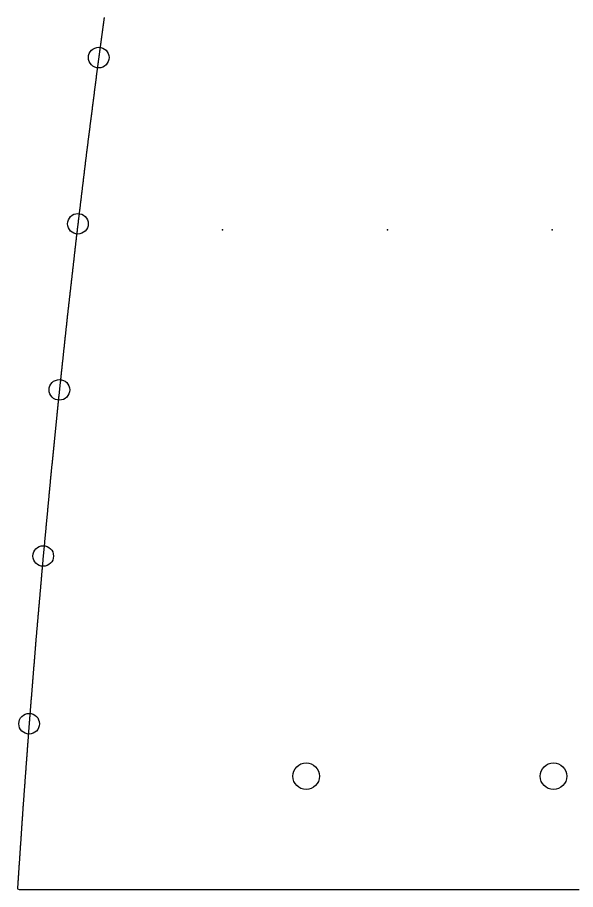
# Model space of a CAD drawing. Extents: x 1 to 322, y 1 to 270.
# Drawn here: x 1.39 to 14.93, y 1.14 to 22.29 of the extents above; entities that cross this region are included whole.
import ezdxf

# ---------------------------------------------------------------- set-up
doc = ezdxf.new("R2010")
doc.units = 0
doc.layers.get('0').update_dxf_attribs({"linetype": 'CONTINUOUS'})
doc.layers.add('DRILLING', color=3, linetype='CONTINUOUS')
doc.layers.add('RIB_INDICATION', color=1, linetype='CONTINUOUS')

# ---------------------------------------------------------------- blocks, each defined once
blk = doc.blocks.new('*U120')
at = {"layer": 'DRILLING'}
blk.add_point((0, 0), dxfattribs=at)
blk = doc.blocks.new('*U121')
at = {"layer": 'DRILLING', "color": 0, "linetype": 'BYBLOCK'}
for p in [(0, 0), (4, 0), (8, 0)]:
    blk.add_blockref('*U120', p, dxfattribs=at)

msp = doc.modelspace()

# ---------------------------------------------------------------- linework, layer by layer
msp.add_polyline3d([(3.49133, 22.2926, 0), (3.48864, 22.2727, 0), (3.48596, 22.2527, 0), (3.48327, 22.2328, 0), (3.48059, 22.2129, 0), (3.4779, 22.1929, 0), (3.47522, 22.173, 0), (3.47253, 22.1531, 0), (3.46984, 22.1331, 0), (3.46716, 22.1132, 0), (3.46447, 22.0933, 0), (3.46179, 22.0733, 0), (3.4591, 22.0534, 0), (3.45641, 22.0334, 0), (3.45373, 22.0135, 0), (3.45104, 21.9936, 0), (3.44836, 21.9736, 0), (3.44567, 21.9537, 0), (3.44298, 21.9338, 0), (3.4403, 21.9138, 0), (3.43761, 21.8939, 0), (3.43493, 21.874, 0), (3.43224, 21.854, 0), (3.42956, 21.8341, 0), (3.42687, 21.8142, 0), (3.42418, 21.7942, 0), (3.4215, 21.7743, 0), (3.41881, 21.7543, 0), (3.41613, 21.7344, 0), (3.41344, 21.7145, 0), (3.41075, 21.6945, 0), (3.40807, 21.6746, 0), (3.40538, 21.6547, 0), (3.4027, 21.6347, 0), (3.40001, 21.6148, 0), (3.39733, 21.5949, 0), (3.39464, 21.5749, 0), (3.39195, 21.555, 0), (3.38927, 21.535, 0), (3.38658, 21.5151, 0), (3.3839, 21.4952, 0), (3.38121, 21.4752, 0), (3.37852, 21.4553, 0), (3.37584, 21.4354, 0), (3.37315, 21.4154, 0), (3.37047, 21.3955, 0), (3.36778, 21.3756, 0), (3.3651, 21.3556, 0), (3.36241, 21.3357, 0), (3.35972, 21.3157, 0), (3.35704, 21.2958, 0), (3.35435, 21.2759, 0), (3.35167, 21.2559, 0), (3.34898, 21.236, 0), (3.34629, 21.2161, 0), (3.34361, 21.1961, 0), (3.34092, 21.1762, 0), (3.33824, 21.1563, 0), (3.33555, 21.1363, 0), (3.33287, 21.1164, 0), (3.33018, 21.0965, 0), (3.32749, 21.0765, 0), (3.32481, 21.0566, 0), (3.32212, 21.0366, 0), (3.31944, 21.0167, 0), (3.31675, 20.9968, 0), (3.31406, 20.9768, 0), (3.31138, 20.9569, 0), (3.30872, 20.9369, 0), (3.30616, 20.9169, 0), (3.3036, 20.8969, 0), (3.30105, 20.8769, 0), (3.29849, 20.8569, 0), (3.29593, 20.8369, 0), (3.29338, 20.8169, 0), (3.29082, 20.7968, 0), (3.28826, 20.7768, 0), (3.2857, 20.7568, 0), (3.28315, 20.7368, 0), (3.28059, 20.7168, 0), (3.27803, 20.6968, 0), (3.27547, 20.6767, 0), (3.27292, 20.6567, 0), (3.27036, 20.6367, 0), (3.2678, 20.6167, 0), (3.26525, 20.5967, 0), (3.26269, 20.5767, 0), (3.26013, 20.5567, 0), (3.25757, 20.5366, 0), (3.25502, 20.5166, 0), (3.25246, 20.4966, 0), (3.2499, 20.4766, 0), (3.24734, 20.4566, 0), (3.24479, 20.4366, 0), (3.24223, 20.4165, 0), (3.23967, 20.3965, 0), (3.23712, 20.3765, 0), (3.23456, 20.3565, 0), (3.232, 20.3365, 0), (3.22944, 20.3165, 0), (3.22689, 20.2965, 0), (3.22433, 20.2764, 0), (3.22177, 20.2564, 0), (3.21922, 20.2364, 0), (3.21666, 20.2164, 0), (3.2141, 20.1964, 0), (3.21154, 20.1764, 0), (3.20899, 20.1563, 0), (3.20643, 20.1363, 0), (3.20387, 20.1163, 0), (3.20131, 20.0963, 0), (3.19876, 20.0763, 0), (3.1962, 20.0563, 0), (3.19364, 20.0362, 0), (3.19109, 20.0162, 0), (3.18853, 19.9962, 0), (3.18597, 19.9762, 0), (3.18341, 19.9562, 0), (3.18086, 19.9362, 0), (3.1783, 19.9162, 0), (3.17574, 19.8961, 0), (3.17319, 19.8761, 0), (3.17063, 19.8561, 0), (3.16807, 19.8361, 0), (3.16551, 19.8161, 0), (3.16296, 19.7961, 0), (3.1604, 19.776, 0), (3.15784, 19.756, 0), (3.15528, 19.736, 0), (3.15273, 19.716, 0), (3.15017, 19.696, 0), (3.14761, 19.676, 0), (3.14506, 19.656, 0), (3.1425, 19.6359, 0), (3.13994, 19.6159, 0), (3.13738, 19.5959, 0), (3.13483, 19.5759, 0), (3.13227, 19.5559, 0), (3.12971, 19.5359, 0), (3.12716, 19.5158, 0), (3.1246, 19.4958, 0), (3.12204, 19.4758, 0), (3.11948, 19.4558, 0), (3.11693, 19.4358, 0), (3.11437, 19.4158, 0), (3.11181, 19.3957, 0), (3.10925, 19.3757, 0), (3.1067, 19.3557, 0), (3.10414, 19.3357, 0), (3.10158, 19.3157, 0), (3.09903, 19.2957, 0), (3.09647, 19.2757, 0), (3.09391, 19.2556, 0), (3.09135, 19.2356, 0), (3.0888, 19.2156, 0), (3.08624, 19.1956, 0), (3.08368, 19.1756, 0), (3.08113, 19.1556, 0), (3.07857, 19.1355, 0), (3.07601, 19.1155, 0), (3.07345, 19.0955, 0), (3.0709, 19.0755, 0), (3.06834, 19.0555, 0), (3.06578, 19.0355, 0), (3.06322, 19.0155, 0), (3.06067, 18.9954, 0), (3.05824, 18.9753, 0), (3.05581, 18.9552, 0), (3.05338, 18.9351, 0), (3.05095, 18.9151, 0), (3.04852, 18.895, 0), (3.0461, 18.8749, 0), (3.04367, 18.8548, 0), (3.04124, 18.8347, 0), (3.03881, 18.8146, 0), (3.03638, 18.7945, 0), (3.03395, 18.7744, 0), (3.03152, 18.7543, 0), (3.0291, 18.7342, 0), (3.02667, 18.7141, 0), (3.02424, 18.694, 0), (3.02181, 18.6739, 0), (3.01938, 18.6538, 0), (3.01695, 18.6337, 0), (3.01452, 18.6136, 0), (3.0121, 18.5935, 0), (3.00967, 18.5734, 0), (3.00724, 18.5533, 0), (3.00481, 18.5332, 0), (3.00238, 18.5132, 0), (2.99995, 18.4931, 0), (2.99752, 18.473, 0), (2.9951, 18.4529, 0), (2.99267, 18.4328, 0), (2.99024, 18.4127, 0), (2.98781, 18.3926, 0), (2.98538, 18.3725, 0), (2.98295, 18.3524, 0), (2.98052, 18.3323, 0), (2.9781, 18.3122, 0), (2.97567, 18.2921, 0), (2.97324, 18.272, 0), (2.97081, 18.2519, 0), (2.96838, 18.2318, 0), (2.96595, 18.2117, 0), (2.96352, 18.1916, 0), (2.96109, 18.1715, 0), (2.95867, 18.1514, 0), (2.95624, 18.1313, 0), (2.95381, 18.1112, 0), (2.95138, 18.0912, 0), (2.94895, 18.0711, 0), (2.94652, 18.051, 0), (2.94409, 18.0309, 0), (2.94167, 18.0108, 0), (2.93924, 17.9907, 0), (2.93681, 17.9706, 0), (2.93438, 17.9505, 0), (2.93195, 17.9304, 0), (2.92952, 17.9103, 0), (2.92709, 17.8902, 0), (2.92467, 17.8701, 0), (2.92224, 17.85, 0), (2.91981, 17.8299, 0), (2.91738, 17.8098, 0), (2.91495, 17.7897, 0), (2.91252, 17.7696, 0), (2.91009, 17.7495, 0), (2.90767, 17.7294, 0), (2.90524, 17.7093, 0), (2.90281, 17.6892, 0), (2.90038, 17.6692, 0), (2.89795, 17.6491, 0), (2.89552, 17.629, 0), (2.89309, 17.6089, 0), (2.89067, 17.5888, 0), (2.88824, 17.5687, 0), (2.88581, 17.5486, 0), (2.88338, 17.5285, 0), (2.88095, 17.5084, 0), (2.87852, 17.4883, 0), (2.87609, 17.4682, 0), (2.87367, 17.4481, 0), (2.87124, 17.428, 0), (2.86881, 17.4079, 0), (2.86638, 17.3878, 0), (2.86395, 17.3677, 0), (2.86152, 17.3476, 0), (2.85909, 17.3275, 0), (2.85667, 17.3074, 0), (2.85424, 17.2873, 0), (2.85181, 17.2672, 0), (2.84938, 17.2472, 0), (2.84695, 17.2271, 0), (2.84452, 17.207, 0), (2.84209, 17.1869, 0), (2.83966, 17.1668, 0), (2.83724, 17.1467, 0), (2.83481, 17.1266, 0), (2.83238, 17.1065, 0), (2.82995, 17.0864, 0), (2.82752, 17.0663, 0), (2.82509, 17.0462, 0), (2.82277, 17.026, 0), (2.82047, 17.0059, 0), (2.81817, 16.9857, 0), (2.81587, 16.9655, 0), (2.81357, 16.9453, 0), (2.81127, 16.9252, 0), (2.80897, 16.905, 0), (2.80667, 16.8848, 0), (2.80437, 16.8646, 0), (2.80207, 16.8445, 0), (2.79977, 16.8243, 0), (2.79747, 16.8041, 0), (2.79517, 16.7839, 0), (2.79287, 16.7638, 0), (2.79057, 16.7436, 0), (2.78827, 16.7234, 0), (2.78597, 16.7032, 0), (2.78367, 16.6831, 0), (2.78137, 16.6629, 0), (2.77907, 16.6427, 0), (2.77677, 16.6225, 0), (2.77447, 16.6024, 0), (2.77217, 16.5822, 0), (2.76987, 16.562, 0), (2.76757, 16.5418, 0), (2.76527, 16.5217, 0), (2.76297, 16.5015, 0), (2.76067, 16.4813, 0), (2.75837, 16.4611, 0), (2.75607, 16.441, 0), (2.75377, 16.4208, 0), (2.75147, 16.4006, 0), (2.74917, 16.3804, 0), (2.74687, 16.3603, 0), (2.74457, 16.3401, 0), (2.74227, 16.3199, 0), (2.73997, 16.2997, 0), (2.73767, 16.2796, 0), (2.73537, 16.2594, 0), (2.73307, 16.2392, 0), (2.73077, 16.219, 0), (2.72847, 16.1989, 0), (2.72617, 16.1787, 0), (2.72387, 16.1585, 0), (2.72157, 16.1383, 0), (2.71927, 16.1182, 0), (2.71697, 16.098, 0), (2.71467, 16.0778, 0), (2.71237, 16.0576, 0), (2.71007, 16.0375, 0), (2.70777, 16.0173, 0), (2.70547, 15.9971, 0), (2.70317, 15.9769, 0), (2.70087, 15.9568, 0), (2.69857, 15.9366, 0), (2.69627, 15.9164, 0), (2.69397, 15.8963, 0), (2.69167, 15.8761, 0), (2.68937, 15.8559, 0), (2.68707, 15.8357, 0), (2.68477, 15.8156, 0), (2.68247, 15.7954, 0), (2.68017, 15.7752, 0), (2.67787, 15.755, 0), (2.67557, 15.7349, 0), (2.67327, 15.7147, 0), (2.67097, 15.6945, 0), (2.66867, 15.6743, 0), (2.66637, 15.6542, 0), (2.66407, 15.634, 0), (2.66177, 15.6138, 0), (2.65947, 15.5936, 0), (2.65717, 15.5735, 0), (2.65487, 15.5533, 0), (2.65257, 15.5331, 0), (2.65027, 15.5129, 0), (2.64797, 15.4928, 0), (2.64567, 15.4726, 0), (2.64337, 15.4524, 0), (2.64107, 15.4322, 0), (2.63877, 15.4121, 0), (2.63647, 15.3919, 0), (2.63417, 15.3717, 0), (2.63187, 15.3515, 0), (2.62957, 15.3314, 0), (2.62727, 15.3112, 0), (2.62497, 15.291, 0), (2.62267, 15.2708, 0), (2.62037, 15.2507, 0), (2.61807, 15.2305, 0), (2.61577, 15.2103, 0), (2.61347, 15.1901, 0), (2.61117, 15.17, 0), (2.60887, 15.1498, 0), (2.60657, 15.1296, 0), (2.60427, 15.1094, 0), (2.60197, 15.0893, 0), (2.59975, 15.069, 0), (2.59758, 15.0488, 0), (2.5954, 15.0285, 0), (2.59323, 15.0083, 0), (2.59106, 14.988, 0), (2.58889, 14.9678, 0), (2.58672, 14.9475, 0), (2.58455, 14.9273, 0), (2.58238, 14.907, 0), (2.5802, 14.8867, 0), (2.57803, 14.8665, 0), (2.57586, 14.8462, 0), (2.57369, 14.826, 0), (2.57152, 14.8057, 0), (2.56935, 14.7855, 0), (2.56718, 14.7652, 0), (2.565, 14.745, 0), (2.56283, 14.7247, 0), (2.56066, 14.7045, 0), (2.55849, 14.6842, 0), (2.55632, 14.6639, 0), (2.55415, 14.6437, 0), (2.55198, 14.6234, 0), (2.54981, 14.6032, 0), (2.54763, 14.5829, 0), (2.54546, 14.5627, 0), (2.54329, 14.5424, 0), (2.54112, 14.5222, 0), (2.53895, 14.5019, 0), (2.53678, 14.4817, 0), (2.53461, 14.4614, 0), (2.53243, 14.4411, 0), (2.53026, 14.4209, 0), (2.52809, 14.4006, 0), (2.52592, 14.3804, 0), (2.52375, 14.3601, 0), (2.52158, 14.3399, 0), (2.51941, 14.3196, 0), (2.51723, 14.2994, 0), (2.51506, 14.2791, 0), (2.51289, 14.2589, 0), (2.51072, 14.2386, 0), (2.50855, 14.2183, 0), (2.50638, 14.1981, 0), (2.50421, 14.1778, 0), (2.50204, 14.1576, 0), (2.49986, 14.1373, 0), (2.49769, 14.1171, 0), (2.49552, 14.0968, 0), (2.49335, 14.0766, 0), (2.49118, 14.0563, 0), (2.48901, 14.0361, 0), (2.48684, 14.0158, 0), (2.48466, 13.9956, 0), (2.48249, 13.9753, 0), (2.48032, 13.955, 0), (2.47815, 13.9348, 0), (2.47598, 13.9145, 0), (2.47381, 13.8943, 0), (2.47164, 13.874, 0), (2.46947, 13.8538, 0), (2.46729, 13.8335, 0), (2.46512, 13.8133, 0), (2.46295, 13.793, 0), (2.46078, 13.7728, 0), (2.45861, 13.7525, 0), (2.45644, 13.7322, 0), (2.45427, 13.712, 0), (2.45209, 13.6917, 0), (2.44992, 13.6715, 0), (2.44775, 13.6512, 0), (2.44558, 13.631, 0), (2.44341, 13.6107, 0), (2.44124, 13.5905, 0), (2.43907, 13.5702, 0), (2.43689, 13.55, 0), (2.43472, 13.5297, 0), (2.43255, 13.5094, 0), (2.43038, 13.4892, 0), (2.42821, 13.4689, 0), (2.42604, 13.4487, 0), (2.42387, 13.4284, 0), (2.4217, 13.4082, 0), (2.41952, 13.3879, 0), (2.41735, 13.3677, 0), (2.41518, 13.3474, 0), (2.41301, 13.3272, 0), (2.41084, 13.3069, 0), (2.40867, 13.2866, 0), (2.4065, 13.2664, 0), (2.40432, 13.2461, 0), (2.40215, 13.2259, 0), (2.39998, 13.2056, 0), (2.39781, 13.1854, 0), (2.39564, 13.1651, 0), (2.39347, 13.1449, 0), (2.3913, 13.1246, 0), (2.38918, 13.1043, 0), (2.38713, 13.084, 0), (2.38509, 13.0637, 0), (2.38305, 13.0433, 0), (2.38101, 13.023, 0), (2.37896, 13.0027, 0), (2.37692, 12.9823, 0), (2.37488, 12.962, 0), (2.37283, 12.9417, 0), (2.37079, 12.9213, 0), (2.36875, 12.901, 0), (2.36671, 12.8806, 0), (2.36466, 12.8603, 0), (2.36262, 12.84, 0), (2.36058, 12.8196, 0), (2.35854, 12.7993, 0), (2.35649, 12.779, 0), (2.35445, 12.7586, 0), (2.35241, 12.7383, 0), (2.35036, 12.718, 0), (2.34832, 12.6976, 0), (2.34628, 12.6773, 0), (2.34424, 12.657, 0), (2.34219, 12.6366, 0), (2.34015, 12.6163, 0), (2.33811, 12.596, 0), (2.33607, 12.5756, 0), (2.33402, 12.5553, 0), (2.33198, 12.535, 0), (2.32994, 12.5146, 0), (2.32789, 12.4943, 0), (2.32585, 12.474, 0), (2.32381, 12.4536, 0), (2.32177, 12.4333, 0), (2.31972, 12.413, 0), (2.31768, 12.3926, 0), (2.31564, 12.3723, 0), (2.31359, 12.352, 0), (2.31155, 12.3316, 0), (2.30951, 12.3113, 0), (2.30747, 12.291, 0), (2.30542, 12.2706, 0), (2.30338, 12.2503, 0), (2.30134, 12.23, 0), (2.2993, 12.2096, 0), (2.29725, 12.1893, 0), (2.29521, 12.169, 0), (2.29317, 12.1486, 0), (2.29112, 12.1283, 0), (2.28908, 12.108, 0), (2.28704, 12.0876, 0), (2.285, 12.0673, 0), (2.28295, 12.047, 0), (2.28091, 12.0266, 0), (2.27887, 12.0063, 0), (2.27683, 11.986, 0), (2.27478, 11.9656, 0), (2.27274, 11.9453, 0), (2.2707, 11.925, 0), (2.26865, 11.9046, 0), (2.26661, 11.8843, 0), (2.26457, 11.8639, 0), (2.26253, 11.8436, 0), (2.26048, 11.8233, 0), (2.25844, 11.8029, 0), (2.2564, 11.7826, 0), (2.25436, 11.7623, 0), (2.25231, 11.7419, 0), (2.25027, 11.7216, 0), (2.24823, 11.7013, 0), (2.24618, 11.6809, 0), (2.24414, 11.6606, 0), (2.2421, 11.6403, 0), (2.24006, 11.6199, 0), (2.23801, 11.5996, 0), (2.23597, 11.5793, 0), (2.23393, 11.5589, 0), (2.23189, 11.5386, 0), (2.22984, 11.5183, 0), (2.2278, 11.4979, 0), (2.22576, 11.4776, 0), (2.22371, 11.4573, 0), (2.22167, 11.4369, 0), (2.21963, 11.4166, 0), (2.21759, 11.3963, 0), (2.21554, 11.3759, 0), (2.2135, 11.3556, 0), (2.21146, 11.3353, 0), (2.20942, 11.3149, 0), (2.20737, 11.2946, 0), (2.20533, 11.2743, 0), (2.20329, 11.2539, 0), (2.20124, 11.2336, 0), (2.1992, 11.2133, 0), (2.19716, 11.1929, 0), (2.19512, 11.1726, 0), (2.19307, 11.1523, 0), (2.19106, 11.1319, 0), (2.18914, 11.1115, 0), (2.18723, 11.0911, 0), (2.18531, 11.0707, 0), (2.1834, 11.0503, 0), (2.18149, 11.0298, 0), (2.17957, 11.0094, 0), (2.17766, 10.989, 0), (2.17574, 10.9686, 0), (2.17383, 10.9482, 0), (2.17192, 10.9278, 0), (2.17, 10.9074, 0), (2.16809, 10.8869, 0), (2.16617, 10.8665, 0), (2.16426, 10.8461, 0), (2.16234, 10.8257, 0), (2.16043, 10.8053, 0), (2.15852, 10.7849, 0), (2.1566, 10.7645, 0), (2.15469, 10.744, 0), (2.15277, 10.7236, 0), (2.15086, 10.7032, 0), (2.14895, 10.6828, 0), (2.14703, 10.6624, 0), (2.14512, 10.642, 0), (2.1432, 10.6216, 0), (2.14129, 10.6012, 0), (2.13938, 10.5807, 0), (2.13746, 10.5603, 0), (2.13555, 10.5399, 0), (2.13363, 10.5195, 0), (2.13172, 10.4991, 0), (2.1298, 10.4787, 0), (2.12789, 10.4583, 0), (2.12598, 10.4378, 0), (2.12406, 10.4174, 0), (2.12215, 10.397, 0), (2.12023, 10.3766, 0), (2.11832, 10.3562, 0), (2.11641, 10.3358, 0), (2.11449, 10.3154, 0), (2.11258, 10.2949, 0), (2.11066, 10.2745, 0), (2.10875, 10.2541, 0), (2.10684, 10.2337, 0), (2.10492, 10.2133, 0), (2.10301, 10.1929, 0), (2.10109, 10.1725, 0), (2.09918, 10.1521, 0), (2.09726, 10.1316, 0), (2.09535, 10.1112, 0), (2.09344, 10.0908, 0), (2.09152, 10.0704, 0), (2.08961, 10.05, 0), (2.08769, 10.0296, 0), (2.08578, 10.0092, 0), (2.08387, 9.98874, 0), (2.08195, 9.96833, 0), (2.08004, 9.94792, 0), (2.07812, 9.9275, 0), (2.07621, 9.90709, 0), (2.0743, 9.88668, 0), (2.07238, 9.86626, 0), (2.07047, 9.84585, 0), (2.06855, 9.82544, 0), (2.06664, 9.80502, 0), (2.06472, 9.78461, 0), (2.06281, 9.76419, 0), (2.0609, 9.74378, 0), (2.05898, 9.72337, 0), (2.05707, 9.70295, 0), (2.05515, 9.68254, 0), (2.05324, 9.66213, 0), (2.05133, 9.64171, 0), (2.04941, 9.6213, 0), (2.0475, 9.60089, 0), (2.04558, 9.58047, 0), (2.04367, 9.56006, 0), (2.04176, 9.53964, 0), (2.03984, 9.51923, 0), (2.03793, 9.49882, 0), (2.03601, 9.4784, 0), (2.0341, 9.45799, 0), (2.03218, 9.43758, 0), (2.03027, 9.41716, 0), (2.02836, 9.39675, 0), (2.02644, 9.37634, 0), (2.02453, 9.35592, 0), (2.02261, 9.33551, 0), (2.0207, 9.31509, 0), (2.01879, 9.29468, 0), (2.01687, 9.27427, 0), (2.01496, 9.25385, 0), (2.01304, 9.23344, 0), (2.01113, 9.21303, 0), (2.00922, 9.19261, 0), (2.0073, 9.1722, 0), (2.00539, 9.15179, 0), (2.0036, 9.13129, 0), (2.00182, 9.1108, 0), (2.00003, 9.09031, 0), (1.99825, 9.06981, 0), (1.99646, 9.04932, 0), (1.99467, 9.02883, 0), (1.99289, 9.00833, 0), (1.9911, 8.98784, 0), (1.98932, 8.96735, 0), (1.98753, 8.94685, 0), (1.98575, 8.92636, 0), (1.98396, 8.90587, 0), (1.98218, 8.88537, 0), (1.98039, 8.86488, 0), (1.9786, 8.84439, 0), (1.97682, 8.82389, 0), (1.97503, 8.8034, 0), (1.97325, 8.78291, 0), (1.97146, 8.76241, 0), (1.96968, 8.74192, 0), (1.96789, 8.72143, 0), (1.96611, 8.70093, 0), (1.96432, 8.68044, 0), (1.96254, 8.65995, 0), (1.96075, 8.63945, 0), (1.95896, 8.61896, 0), (1.95718, 8.59847, 0), (1.95539, 8.57797, 0), (1.95361, 8.55748, 0), (1.95182, 8.53699, 0), (1.95004, 8.5165, 0), (1.94825, 8.496, 0), (1.94647, 8.47551, 0), (1.94468, 8.45502, 0), (1.9429, 8.43452, 0), (1.94111, 8.41403, 0), (1.93932, 8.39354, 0), (1.93754, 8.37304, 0), (1.93575, 8.35255, 0), (1.93397, 8.33206, 0), (1.93218, 8.31156, 0), (1.9304, 8.29107, 0), (1.92861, 8.27058, 0), (1.92683, 8.25008, 0), (1.92504, 8.22959, 0), (1.92325, 8.2091, 0), (1.92147, 8.1886, 0), (1.91968, 8.16811, 0), (1.9179, 8.14762, 0), (1.91611, 8.12712, 0), (1.91433, 8.10663, 0), (1.91254, 8.08614, 0), (1.91076, 8.06564, 0), (1.90897, 8.04515, 0), (1.90719, 8.02466, 0), (1.9054, 8.00416, 0), (1.90361, 7.98367, 0), (1.90183, 7.96318, 0), (1.90004, 7.94268, 0), (1.89826, 7.92219, 0), (1.89647, 7.9017, 0), (1.89469, 7.8812, 0), (1.8929, 7.86071, 0), (1.89112, 7.84022, 0), (1.88933, 7.81973, 0), (1.88754, 7.79923, 0), (1.88576, 7.77874, 0), (1.88397, 7.75825, 0), (1.88219, 7.73775, 0), (1.8804, 7.71726, 0), (1.87862, 7.69677, 0), (1.87683, 7.67627, 0), (1.87505, 7.65578, 0), (1.87326, 7.63529, 0), (1.87148, 7.61479, 0), (1.86969, 7.5943, 0), (1.8679, 7.57381, 0), (1.86612, 7.55331, 0), (1.86433, 7.53282, 0), (1.86255, 7.51233, 0), (1.86076, 7.49183, 0), (1.85898, 7.47134, 0), (1.85719, 7.45085, 0), (1.85541, 7.43035, 0), (1.85362, 7.40986, 0), (1.85183, 7.38937, 0), (1.85005, 7.36887, 0), (1.84826, 7.34838, 0), (1.84648, 7.32789, 0), (1.84469, 7.30739, 0), (1.84291, 7.2869, 0), (1.84112, 7.26641, 0), (1.83934, 7.24591, 0), (1.83755, 7.22542, 0), (1.83577, 7.20493, 0), (1.83398, 7.18443, 0), (1.83219, 7.16394, 0), (1.83051, 7.14338, 0), (1.82885, 7.12281, 0), (1.8272, 7.10224, 0), (1.82554, 7.08167, 0), (1.82388, 7.06109, 0), (1.82223, 7.04052, 0), (1.82057, 7.01995, 0), (1.81891, 6.99937, 0), (1.81726, 6.9788, 0), (1.8156, 6.95823, 0), (1.81394, 6.93766, 0), (1.81229, 6.91708, 0), (1.81063, 6.89651, 0), (1.80897, 6.87594, 0), (1.80732, 6.85536, 0), (1.80566, 6.83479, 0), (1.804, 6.81422, 0), (1.80235, 6.79365, 0), (1.80069, 6.77307, 0), (1.79903, 6.7525, 0), (1.79737, 6.73193, 0), (1.79572, 6.71135, 0), (1.79406, 6.69078, 0), (1.7924, 6.67021, 0), (1.79075, 6.64964, 0), (1.78909, 6.62906, 0), (1.78743, 6.60849, 0), (1.78578, 6.58792, 0), (1.78412, 6.56735, 0), (1.78246, 6.54677, 0), (1.78081, 6.5262, 0), (1.77915, 6.50563, 0), (1.77749, 6.48505, 0), (1.77584, 6.46448, 0), (1.77418, 6.44391, 0), (1.77252, 6.42334, 0), (1.77086, 6.40276, 0), (1.76921, 6.38219, 0), (1.76755, 6.36162, 0), (1.76589, 6.34104, 0), (1.76424, 6.32047, 0), (1.76258, 6.2999, 0), (1.76092, 6.27933, 0), (1.75927, 6.25875, 0), (1.75761, 6.23818, 0), (1.75595, 6.21761, 0), (1.7543, 6.19703, 0), (1.75264, 6.17646, 0), (1.75098, 6.15589, 0), (1.74933, 6.13532, 0), (1.74767, 6.11474, 0), (1.74601, 6.09417, 0), (1.74435, 6.0736, 0), (1.7427, 6.05302, 0), (1.74104, 6.03245, 0), (1.73938, 6.01188, 0), (1.73773, 5.99131, 0), (1.73607, 5.97073, 0), (1.73441, 5.95016, 0), (1.73276, 5.92959, 0), (1.7311, 5.90901, 0), (1.72944, 5.88844, 0), (1.72779, 5.86787, 0), (1.72613, 5.8473, 0), (1.72447, 5.82672, 0), (1.72282, 5.80615, 0), (1.72116, 5.78558, 0), (1.7195, 5.765, 0), (1.71784, 5.74443, 0), (1.71619, 5.72386, 0), (1.71453, 5.70329, 0), (1.71287, 5.68271, 0), (1.71122, 5.66214, 0), (1.70956, 5.64157, 0), (1.7079, 5.62099, 0), (1.70625, 5.60042, 0), (1.70459, 5.57985, 0), (1.70293, 5.55928, 0), (1.70128, 5.5387, 0), (1.69962, 5.51813, 0), (1.69796, 5.49756, 0), (1.69631, 5.47698, 0), (1.69465, 5.45641, 0), (1.69299, 5.43584, 0), (1.69133, 5.41527, 0), (1.68968, 5.39469, 0), (1.68802, 5.37412, 0), (1.68636, 5.35355, 0), (1.68471, 5.33297, 0), (1.68305, 5.3124, 0), (1.68139, 5.29183, 0), (1.67974, 5.27126, 0), (1.67808, 5.25068, 0), (1.67642, 5.23011, 0), (1.67477, 5.20954, 0), (1.67311, 5.18896, 0), (1.67145, 5.16839, 0), (1.66987, 5.14777, 0), (1.66834, 5.12712, 0), (1.66682, 5.10647, 0), (1.66529, 5.08581, 0), (1.66376, 5.06516, 0), (1.66223, 5.04451, 0), (1.6607, 5.02386, 0), (1.65917, 5.0032, 0), (1.65765, 4.98255, 0), (1.65612, 4.9619, 0), (1.65459, 4.94125, 0), (1.65306, 4.92059, 0), (1.65153, 4.89994, 0), (1.65001, 4.87929, 0), (1.64848, 4.85864, 0), (1.64695, 4.83798, 0), (1.64542, 4.81733, 0), (1.64389, 4.79668, 0), (1.64236, 4.77603, 0), (1.64084, 4.75537, 0), (1.63931, 4.73472, 0), (1.63778, 4.71407, 0), (1.63625, 4.69342, 0), (1.63472, 4.67277, 0), (1.63319, 4.65211, 0), (1.63167, 4.63146, 0), (1.63014, 4.61081, 0), (1.62861, 4.59016, 0), (1.62708, 4.5695, 0), (1.62555, 4.54885, 0), (1.62402, 4.5282, 0), (1.6225, 4.50755, 0), (1.62097, 4.48689, 0), (1.61944, 4.46624, 0), (1.61791, 4.44559, 0), (1.61638, 4.42494, 0), (1.61486, 4.40428, 0), (1.61333, 4.38363, 0), (1.6118, 4.36298, 0), (1.61027, 4.34233, 0), (1.60874, 4.32167, 0), (1.60721, 4.30102, 0), (1.60569, 4.28037, 0), (1.60416, 4.25972, 0), (1.60263, 4.23906, 0), (1.6011, 4.21841, 0), (1.59957, 4.19776, 0), (1.59804, 4.17711, 0), (1.59652, 4.15645, 0), (1.59499, 4.1358, 0), (1.59346, 4.11515, 0), (1.59193, 4.0945, 0), (1.5904, 4.07384, 0), (1.58888, 4.05319, 0), (1.58735, 4.03254, 0), (1.58582, 4.01189, 0), (1.58429, 3.99123, 0), (1.58276, 3.97058, 0), (1.58123, 3.94993, 0), (1.57971, 3.92928, 0), (1.57818, 3.90862, 0), (1.57665, 3.88797, 0), (1.57512, 3.86732, 0), (1.57359, 3.84667, 0), (1.57206, 3.82602, 0), (1.57054, 3.80536, 0), (1.56901, 3.78471, 0), (1.56748, 3.76406, 0), (1.56595, 3.74341, 0), (1.56442, 3.72275, 0), (1.56289, 3.7021, 0), (1.56137, 3.68145, 0), (1.55984, 3.6608, 0), (1.55831, 3.64014, 0), (1.55678, 3.61949, 0), (1.55525, 3.59884, 0), (1.55373, 3.57819, 0), (1.5522, 3.55753, 0), (1.55067, 3.53688, 0), (1.54914, 3.51623, 0), (1.54761, 3.49558, 0), (1.54608, 3.47492, 0), (1.54456, 3.45427, 0), (1.54303, 3.43362, 0), (1.5415, 3.41297, 0), (1.53997, 3.39231, 0), (1.53844, 3.37166, 0), (1.53691, 3.35101, 0), (1.53539, 3.33036, 0), (1.53386, 3.3097, 0), (1.53233, 3.28905, 0), (1.5308, 3.2684, 0), (1.52927, 3.24775, 0), (1.52775, 3.22709, 0), (1.52622, 3.20644, 0), (1.52469, 3.18579, 0), (1.52316, 3.16514, 0), (1.52168, 3.14445, 0), (1.52028, 3.12372, 0), (1.51888, 3.10299, 0), (1.51748, 3.08226, 0), (1.51609, 3.06152, 0), (1.51469, 3.04079, 0), (1.51329, 3.02006, 0), (1.51189, 2.99933, 0), (1.51049, 2.9786, 0), (1.50909, 2.95786, 0), (1.50769, 2.93713, 0), (1.50629, 2.9164, 0), (1.50489, 2.89567, 0), (1.50349, 2.87494, 0), (1.50209, 2.8542, 0), (1.50069, 2.83347, 0), (1.49929, 2.81274, 0), (1.49789, 2.79201, 0), (1.49649, 2.77128, 0), (1.49509, 2.75054, 0), (1.49369, 2.72981, 0), (1.49229, 2.70908, 0), (1.49089, 2.68835, 0), (1.48949, 2.66762, 0), (1.48809, 2.64688, 0), (1.48669, 2.62615, 0), (1.48529, 2.60542, 0), (1.48389, 2.58469, 0), (1.48249, 2.56396, 0), (1.48109, 2.54322, 0), (1.47969, 2.52249, 0), (1.4783, 2.50176, 0), (1.4769, 2.48103, 0), (1.4755, 2.4603, 0), (1.4741, 2.43956, 0), (1.4727, 2.41883, 0), (1.4713, 2.3981, 0), (1.4699, 2.37737, 0), (1.4685, 2.35663, 0), (1.4671, 2.3359, 0), (1.4657, 2.31517, 0), (1.4643, 2.29444, 0), (1.4629, 2.27371, 0), (1.4615, 2.25297, 0), (1.4601, 2.23224, 0), (1.4587, 2.21151, 0), (1.4573, 2.19078, 0), (1.4559, 2.17005, 0), (1.4545, 2.14931, 0), (1.4531, 2.12858, 0), (1.4517, 2.10785, 0), (1.4503, 2.08712, 0), (1.4489, 2.06639, 0), (1.4475, 2.04565, 0), (1.4461, 2.02492, 0), (1.4447, 2.00419, 0), (1.4433, 1.98346, 0), (1.4419, 1.96273, 0), (1.44051, 1.94199, 0), (1.43911, 1.92126, 0), (1.43771, 1.90053, 0), (1.43631, 1.8798, 0), (1.43491, 1.85907, 0), (1.43351, 1.83833, 0), (1.43211, 1.8176, 0), (1.43071, 1.79687, 0), (1.42931, 1.77614, 0), (1.42791, 1.75541, 0), (1.42651, 1.73467, 0), (1.42511, 1.71394, 0), (1.42371, 1.69321, 0), (1.42231, 1.67248, 0), (1.42091, 1.65175, 0), (1.41951, 1.63101, 0), (1.41811, 1.61028, 0), (1.41671, 1.58955, 0), (1.41531, 1.56882, 0), (1.41391, 1.54808, 0), (1.41251, 1.52735, 0), (1.41111, 1.50662, 0), (1.40971, 1.48589, 0), (1.40831, 1.46516, 0), (1.40691, 1.44442, 0), (1.40551, 1.42369, 0), (1.40411, 1.40296, 0), (1.40272, 1.38223, 0), (1.40132, 1.3615, 0), (1.39992, 1.34076, 0), (1.39852, 1.32003, 0), (1.39712, 1.2993, 0), (1.39572, 1.27857, 0), (1.39432, 1.25784, 0), (1.39292, 1.2371, 0), (1.39152, 1.21637, 0), (1.39012, 1.19564, 0), (1.38872, 1.17491, 0), (1.38732, 1.15418, 0), (1.42737, 1.13759, 0), (1.63323, 1.13759, 0), (1.83909, 1.13759, 0), (2.04495, 1.13759, 0), (2.2508, 1.13759, 0), (2.45666, 1.13759, 0), (2.66252, 1.13759, 0), (2.86838, 1.13759, 0), (3.07424, 1.13759, 0), (3.28009, 1.13759, 0), (3.48595, 1.13759, 0), (3.69181, 1.13759, 0), (3.89767, 1.13759, 0), (4.10353, 1.13759, 0), (4.30938, 1.13759, 0), (4.51524, 1.13759, 0), (4.7211, 1.13759, 0), (4.92696, 1.13759, 0), (5.13282, 1.13759, 0), (5.33867, 1.13759, 0), (5.54453, 1.13759, 0), (5.75039, 1.13759, 0), (5.95625, 1.13759, 0), (6.16211, 1.13759, 0), (6.36797, 1.13759, 0), (6.57382, 1.13759, 0), (6.77968, 1.13759, 0), (6.98554, 1.13759, 0), (7.1914, 1.13759, 0), (7.39726, 1.13759, 0), (7.60311, 1.13759, 0), (7.80897, 1.13759, 0), (8.01483, 1.13759, 0), (8.22069, 1.13759, 0), (8.42655, 1.13759, 0), (8.6324, 1.13759, 0), (8.83826, 1.13759, 0), (9.04412, 1.13759, 0), (9.24998, 1.13759, 0), (9.45584, 1.13759, 0), (9.66169, 1.13759, 0), (9.86755, 1.13759, 0), (10.0734, 1.13759, 0), (10.2793, 1.13759, 0), (10.4851, 1.13759, 0), (10.691, 1.13759, 0), (10.8968, 1.13759, 0), (11.1027, 1.13759, 0), (11.3086, 1.13759, 0), (11.5144, 1.13759, 0), (11.7203, 1.13759, 0), (11.9261, 1.13759, 0), (12.132, 1.13759, 0), (12.3378, 1.13759, 0), (12.5437, 1.13759, 0), (12.7496, 1.13759, 0), (12.9554, 1.13759, 0), (13.1613, 1.13759, 0), (13.3671, 1.13759, 0), (13.573, 1.13759, 0), (13.7789, 1.13759, 0), (13.9847, 1.13759, 0), (14.1906, 1.13759, 0), (14.3964, 1.13759, 0), (14.6023, 1.13759, 0), (14.8081, 1.13759, 0), (15.014, 1.13759, 0)])
at = {"layer": 'DRILLING'}
for centre in [(8.3909, 3.88759), (14.3909, 3.88759)]:
    msp.add_circle(centre, 0.3225, dxfattribs=at)
at = {"layer": 'RIB_INDICATION'}
for centre in [(3.36015, 21.31894), (2.85422, 17.28717), (2.4057, 13.25896), (2.01259, 9.2286), (1.67079, 5.16016)]:
    msp.add_circle(centre, 0.25, dxfattribs=at)

# ---------------------------------------------------------------- block references
at = {"layer": 'DRILLING'}
msp.add_blockref('*U121', (6.36161, 17.13759), dxfattribs=at)

doc.saveas('drawing.dxf')
